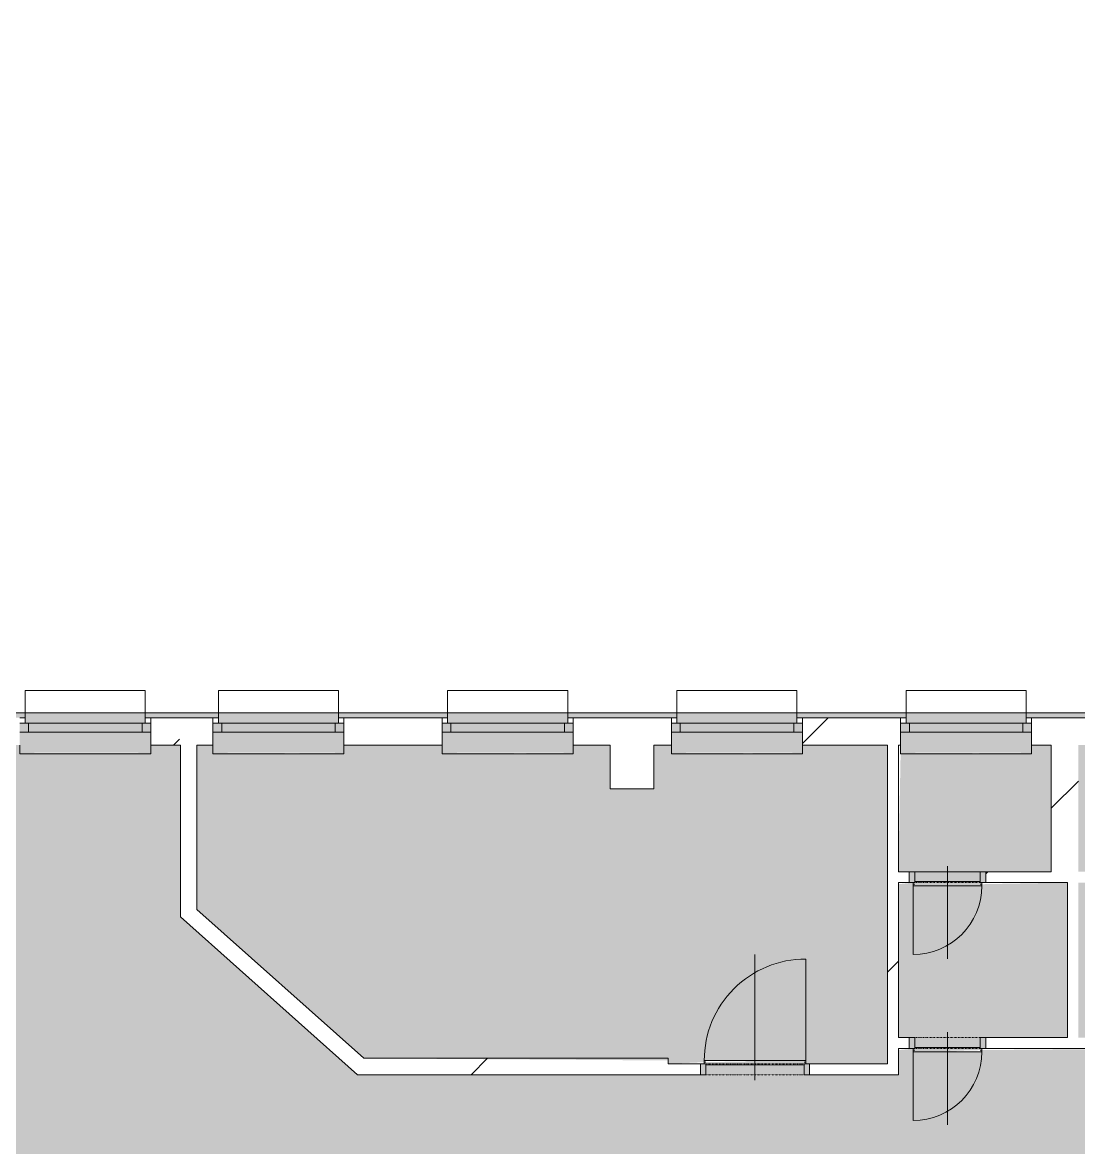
# Model space of a CAD drawing. Header units: millimetres. Extents: x -2665 to 226309, y -45352 to 20466.
# Drawn here: x 152712 to 162386, y -22415 to -12107 of the extents above; entities that cross this region are included whole.
import ezdxf

# ---------------------------------------------------------------- set-up
doc = ezdxf.new("R2010")
doc.units = ezdxf.units.MM
doc.linetypes.add('Čerchovaná se dvěma tečkami', pattern=[2.59, 1, -0.53, 0, -0.53, 0, -0.53])
for name, color, linetype, lineweight in [('A-DETL-GENF', 92, 'Continuous', 13), ('A-DETL-THIN', 151, 'Continuous', 13), ('A-DOOR', 31, 'Continuous', 13), ('A-DOOR-FRAM', 31, 'Continuous', 9), ('A-FLOR', 192, 'Continuous', 13), ('A-GENM', 13, 'Continuous', 13), ('A-GLAZ', 151, 'Continuous', 13), ('A-WALL', 113, 'Continuous', 13), ('A-WALL-PATT', 111, 'Continuous', 9), ('Q-SPCQ', 91, 'Continuous', 13), ('S-COLS', 52, 'Continuous', 13)]:
    doc.layers.add(name, color=color, linetype=linetype, lineweight=lineweight)
pattern_1 = [(45, (92359, 0), (-7184.2, 7184.2), []), (45, (95233, -3e-12), (-7184.2, 7184.2), []), (45, (100980, -7e-12), (-4310.5, 10057.9), [4064, -2032, 67.06, -1964.94])]

# ---------------------------------------------------------------- blocks, each defined once
blk = doc.blocks.new('DVERE_1k_oblozka - DD03_01_900x1970_koupelna-1549518-Mapka _ závislý 14')
at = {"layer": 'A-DOOR', "lineweight": 9}
h = blk.add_hatch(color=151, dxfattribs=at)
h.paths.add_polyline_path([(500, 53), (450, 53), (450, -47), (500, -47)])
h.paths.add_polyline_path([(-450, 53), (-500, 53), (-500, -47), (-450, -47)])
blk.add_hatch(color=151, dxfattribs=at).paths.add_polyline_path([(450, -37), (-450, -47), (-465, -77), (450, -62), (450, -47)])
for p, q in [((-500, 53), (-450, 53)), ((-500, -47), (-500, 53)), ((-450, 53), (-450, -47)), ((0, 103), (0, -1047)), ((450, 53), (500, 53)), ((450, -47), (450, 53)), ((500, 53), (500, -47)), ((-450, -47), (-500, -47)), ((-465, -47), (-465, -1007)), ((-465, -62), (-450, -62)), ((-465, -77), (-465, -62)), ((465, -77), (-465, -77)), ((-450, -37), (450, -37)), ((355, -77), (-355, -77)), ((500, -47), (450, -47)), ((450, -62), (465, -62)), ((465, -77), (465, -47)), ((465, -62), (465, -77))]:
    blk.add_line(p, q, dxfattribs=at)
at = {"layer": 'A-DOOR', "linetype": 'Čerchovaná se dvěma tečkami', "lineweight": 9}
for p, q in [((-450, 53), (450, 53)), ((-450, -47), (450, -47))]:
    blk.add_line(p, q, dxfattribs=at)
at = {"layer": 'A-DOOR', "lineweight": 9}
blk.add_arc((-465, -77), 930, 270, 0, dxfattribs=at)
at = {"layer": 'A-DOOR-FRAM'}
for p, q in [((-500, 53), (-450, 53)), ((-450, 53), (-450, -47)), ((450, -47), (450, 53)), ((500, 53), (450, 53)), ((-450, -47), (-500, -47)), ((450, -47), (500, -47))]:
    blk.add_line(p, q, dxfattribs=at)
blk = doc.blocks.new('DVERE_1k_oblozka - DD03_01_600x1970_koupelna-1549511-Mapka _ závislý 14')
at = {"layer": 'A-DOOR', "lineweight": 9}
h = blk.add_hatch(color=151, dxfattribs=at)
h.paths.add_polyline_path([(-300, -47), (-300, 53), (-350, 53), (-350, -47)])
h.paths.add_polyline_path([(300, -47), (350, -47), (350, 53), (300, 53)])
blk.add_hatch(color=151, dxfattribs=at).paths.add_polyline_path([(-315, -77), (300, -62), (300, -37), (-300, -47), (-300, -62)])
for p, q in [((-350, 53), (-300, 53)), ((-350, -47), (-350, 53)), ((-300, 53), (-300, -47)), ((0, 103), (0, -747)), ((300, 53), (350, 53)), ((300, -47), (300, 53)), ((350, 53), (350, -47)), ((-300, -47), (-350, -47)), ((-315, -47), (-315, -707)), ((-315, -62), (-300, -62)), ((-315, -77), (-315, -62)), ((315, -77), (-315, -77)), ((-300, -37), (300, -37)), ((-300, -62), (-300, -62)), ((205, -77), (-205, -77)), ((350, -47), (300, -47)), ((300, -62), (315, -62)), ((300, -62), (300, -62)), ((315, -77), (315, -47)), ((315, -62), (315, -77))]:
    blk.add_line(p, q, dxfattribs=at)
at = {"layer": 'A-DOOR', "linetype": 'Čerchovaná se dvěma tečkami', "lineweight": 9}
for p, q in [((-300, 53), (300, 53)), ((-300, -47), (300, -47))]:
    blk.add_line(p, q, dxfattribs=at)
at = {"layer": 'A-DOOR', "lineweight": 9}
blk.add_arc((-315, -77), 630, 270, 0, dxfattribs=at)
at = {"layer": 'A-DOOR-FRAM'}
for p, q in [((-350, 53), (-300, 53)), ((-300, 53), (-300, -47)), ((300, -47), (300, 53)), ((350, 53), (300, 53)), ((-300, -47), (-350, -47)), ((300, -47), (350, -47))]:
    blk.add_line(p, q, dxfattribs=at)
blk = doc.blocks.new('OKNO_1k_nadsvetlik - OKNO_1k_nadsvetlik_1200 x 1500-1969479-Mapka _ závislý 14')
at = {"layer": 'A-GLAZ', "lineweight": 9}
h = blk.add_hatch(color=256, dxfattribs=at)
h.paths.add_polyline_path([(-600, -5), (-520, -5), (-520, 75), (-600, 75)])
h.paths.add_polyline_path([(600, -5), (600, 75), (520, 75), (520, -5)])
blk.add_hatch(color=256, dxfattribs=at).paths.add_polyline_path([(-520, -5), (520, -5), (520, 75), (-520, 75)])
for p, q in [((-550, 126), (-600, 126)), ((-550, 75), (-550, 126)), ((550, 126), (550, 75)), ((600, 126), (550, 126)), ((-600, 75), (-550, 75)), ((-520, 75), (-600, 75)), ((520, 75), (-520, 75)), ((-520, 75), (-520, -5)), ((600, 75), (520, 75)), ((520, -5), (520, 75)), ((550, 75), (600, 75)), ((-600, -5), (-520, -5)), ((-520, -5), (520, -5)), ((520, -5), (600, -5))]:
    blk.add_line(p, q, dxfattribs=at)
blk = doc.blocks.new('parapet s nosem_vnitní - parapet s nosem_vnitní-1280356-Mapka _ závislý 14')
at = {"layer": 'A-GENM', "lineweight": 9}
for points in [[(-600, -190), (600, -190), (600, 0), (-600, 0), (-600, -120)], [(600, -197), (600, -190), (-230, -197)]]:
    blk.add_hatch(color=151, dxfattribs=at).paths.add_polyline_path(points)
for p, q in [((-600, -190), (-600, -120)), ((-600, -190), (-600, -200)), ((-600, -200), (600, -200)), ((-600, -200), (600, -200)), ((600, -120), (600, -190)), ((600, -200), (600, -190))]:
    blk.add_line(p, q, dxfattribs=at)
blk = doc.blocks.new('parapet_ext - parapet_ext-1802071-Mapka _ závislý 14')
at = {"layer": 'Q-SPCQ', "lineweight": 9}
blk.add_hatch(color=151, dxfattribs=at).paths.add_polyline_path([(-520, 0), (550, 0), (550, 96), (-550, 96), (-550, 0)])
for p, q in [((-550, 96), (-550, 300)), ((-550, 300), (550, 300)), ((550, 300), (550, 96)), ((-550, 51), (-550, 96)), ((550, 96), (550, 51))]:
    blk.add_line(p, q, dxfattribs=at)
blk = doc.blocks.new('OKNO_1k_nadsvetlik - OKNO_1k_nadsvetlik_1200 x 1500-V93-Mapka _ závislý 14')
at = {"layer": 'A-GLAZ', "lineweight": 9}
h = blk.add_hatch(color=256, dxfattribs=at)
h.paths.add_polyline_path([(-520, -5), (-520, 75), (-600, 75), (-600, -5)])
h.paths.add_polyline_path([(600, -5), (600, 75), (520, 75), (520, -5)])
blk.add_hatch(color=256, dxfattribs=at).paths.add_polyline_path([(-520, -5), (520, -5), (520, 75), (-520, 75)])
for p, q in [((-550, 126), (-600, 126)), ((-550, 75), (-550, 126)), ((550, 126), (550, 75)), ((600, 126), (550, 126)), ((-600, 75), (-550, 75)), ((-520, 75), (-600, 75)), ((520, 75), (-520, 75)), ((-520, 75), (-520, -5)), ((600, 75), (520, 75)), ((520, -5), (520, 75)), ((550, 75), (600, 75)), ((-600, -5), (-520, -5)), ((-520, -5), (520, -5)), ((520, -5), (600, -5))]:
    blk.add_line(p, q, dxfattribs=at)
blk = doc.blocks.new('parapet s nosem_vnitní - parapet s nosem_vnitní-V94-Mapka _ závislý 14')
at = {"layer": 'A-GENM', "lineweight": 9}
for points in [[(-600, -190), (600, -190), (600, 0), (-600, 0), (-600, -120)], [(600, -197), (600, -190), (-276, -197)]]:
    blk.add_hatch(color=151, dxfattribs=at).paths.add_polyline_path(points)
for p, q in [((-600, -190), (-600, -120)), ((-600, -190), (-600, -200)), ((-600, -200), (600, -200)), ((-600, -200), (600, -200)), ((600, -120), (600, -190)), ((600, -200), (600, -190))]:
    blk.add_line(p, q, dxfattribs=at)
blk = doc.blocks.new('OKNO_1k_nadsvetlik - OKNO_1k_nadsvetlik_1200 x 1500-V95-Mapka _ závislý 14')
at = {"layer": 'A-GLAZ', "lineweight": 9}
h = blk.add_hatch(color=256, dxfattribs=at)
h.paths.add_polyline_path([(600, -5), (600, 75), (520, 75), (520, -5)])
h.paths.add_polyline_path([(-520, -5), (-520, 75), (-600, 75), (-600, -5)])
blk.add_hatch(color=256, dxfattribs=at).paths.add_polyline_path([(-520, -5), (520, -5), (520, 75), (-520, 75)])
for p, q in [((-550, 126), (-600, 126)), ((-550, 75), (-550, 126)), ((550, 126), (550, 75)), ((600, 126), (550, 126)), ((-600, 75), (-550, 75)), ((-520, 75), (-600, 75)), ((520, 75), (-520, 75)), ((-520, 75), (-520, -5)), ((600, 75), (520, 75)), ((520, -5), (520, 75)), ((550, 75), (600, 75)), ((-600, -5), (-520, -5)), ((-520, -5), (520, -5)), ((520, -5), (600, -5))]:
    blk.add_line(p, q, dxfattribs=at)
blk = doc.blocks.new('parapet s nosem_vnitní - parapet s nosem_vnitní-V96-Mapka _ závislý 14')
at = {"layer": 'A-GENM', "lineweight": 9}
for points in [[(-600, -190), (600, -190), (600, 0), (-600, 0), (-600, -120)], [(600, -197), (600, -190), (-184, -197)]]:
    blk.add_hatch(color=151, dxfattribs=at).paths.add_polyline_path(points)
for p, q in [((-600, -190), (-600, -120)), ((-600, -190), (-600, -200)), ((-600, -200), (600, -200)), ((-600, -200), (600, -200)), ((600, -120), (600, -190)), ((600, -200), (600, -190))]:
    blk.add_line(p, q, dxfattribs=at)
blk = doc.blocks.new('OKNO_1k_nadsvetlik - OKNO_1k_nadsvetlik_1200 x 1500-V97-Mapka _ závislý 14')
at = {"layer": 'A-GLAZ', "lineweight": 9}
h = blk.add_hatch(color=256, dxfattribs=at)
h.paths.add_polyline_path([(600, -5), (600, 75), (520, 75), (520, -5)])
h.paths.add_polyline_path([(-600, -5), (-520, -5), (-520, 75), (-600, 75)])
blk.add_hatch(color=256, dxfattribs=at).paths.add_polyline_path([(-520, -5), (520, -5), (520, 75), (-520, 75)])
for p, q in [((-550, 126), (-600, 126)), ((-550, 75), (-550, 126)), ((550, 126), (550, 75)), ((600, 126), (550, 126)), ((-600, 75), (-550, 75)), ((-520, 75), (-600, 75)), ((520, 75), (-520, 75)), ((-520, 75), (-520, -5)), ((600, 75), (520, 75)), ((520, -5), (520, 75)), ((550, 75), (600, 75)), ((-600, -5), (-520, -5)), ((-520, -5), (520, -5)), ((520, -5), (600, -5))]:
    blk.add_line(p, q, dxfattribs=at)
blk = doc.blocks.new('parapet s nosem_vnitní - parapet s nosem_vnitní-V98-Mapka _ závislý 14')
at = {"layer": 'A-GENM', "lineweight": 9}
for points in [[(-600, -190), (600, -190), (600, 0), (-600, 0), (-600, -120)], [(600, -197), (600, -190), (-138, -197)]]:
    blk.add_hatch(color=151, dxfattribs=at).paths.add_polyline_path(points)
for p, q in [((-600, -190), (-600, -120)), ((-600, -190), (-600, -200)), ((-600, -200), (600, -200)), ((-600, -200), (600, -200)), ((600, -120), (600, -190)), ((600, -200), (600, -190))]:
    blk.add_line(p, q, dxfattribs=at)
blk = doc.blocks.new('OKNO_1k_nadsvetlik - OKNO_1k_nadsvetlik_1200 x 1500-V99-Mapka _ závislý 14')
at = {"layer": 'A-GLAZ', "lineweight": 9}
h = blk.add_hatch(color=256, dxfattribs=at)
h.paths.add_polyline_path([(-600, -5), (-520, -5), (-520, 75), (-600, 75)])
h.paths.add_polyline_path([(600, -5), (600, 75), (520, 75), (520, -5)])
blk.add_hatch(color=256, dxfattribs=at).paths.add_polyline_path([(-520, -5), (520, -5), (520, 75), (-520, 75)])
for p, q in [((-550, 126), (-600, 126)), ((-550, 75), (-550, 126)), ((550, 126), (550, 75)), ((600, 126), (550, 126)), ((-600, 75), (-550, 75)), ((-520, 75), (-600, 75)), ((520, 75), (-520, 75)), ((-520, 75), (-520, -5)), ((600, 75), (520, 75)), ((520, -5), (520, 75)), ((550, 75), (600, 75)), ((-600, -5), (-520, -5)), ((-520, -5), (520, -5)), ((520, -5), (600, -5))]:
    blk.add_line(p, q, dxfattribs=at)
blk = doc.blocks.new('parapet s nosem_vnitní - parapet s nosem_vnitní-V100-Mapka _ závislý 14')
at = {"layer": 'A-GENM', "lineweight": 9}
for points in [[(-421, -190), (600, -190), (600, 0), (-600, 0), (-600, -190), (-520, -190)], [(600, -197), (600, -190), (-421, -197)]]:
    blk.add_hatch(color=151, dxfattribs=at).paths.add_polyline_path(points)
for p, q in [((-600, -190), (-600, -120)), ((-600, -190), (-600, -200)), ((-600, -200), (600, -200)), ((-600, -200), (600, -200)), ((600, -120), (600, -190)), ((600, -200), (600, -190))]:
    blk.add_line(p, q, dxfattribs=at)
blk = doc.blocks.new('DVERE_1k_oblozka - DD03_01_600x1970_koupelna-V101-Mapka _ závislý 14')
at = {"layer": 'A-DOOR', "lineweight": 9}
h = blk.add_hatch(color=151, dxfattribs=at)
h.paths.add_polyline_path([(-300, -47), (-300, 53), (-350, 53), (-350, -47)])
h.paths.add_polyline_path([(300, -47), (350, -47), (350, 53), (300, 53)])
blk.add_hatch(color=151, dxfattribs=at).paths.add_polyline_path([(315, -77), (300, -37), (-300, -47), (-315, -77), (-106, -77)])
for p, q in [((-350, 53), (-300, 53)), ((-350, -47), (-350, 53)), ((-300, 53), (-300, -47)), ((0, 103), (0, -747)), ((300, 53), (350, 53)), ((300, -47), (300, 53)), ((350, 53), (350, -47)), ((-300, -47), (-350, -47)), ((-315, -47), (-315, -707)), ((-315, -62), (-300, -62)), ((-315, -77), (-315, -62)), ((315, -77), (-315, -77)), ((-300, -37), (300, -37)), ((205, -77), (-205, -77)), ((350, -47), (300, -47)), ((300, -62), (315, -62)), ((315, -77), (315, -47)), ((315, -62), (315, -77))]:
    blk.add_line(p, q, dxfattribs=at)
at = {"layer": 'A-DOOR', "linetype": 'Čerchovaná se dvěma tečkami', "lineweight": 9}
for p, q in [((-300, 53), (300, 53)), ((-300, -47), (300, -47))]:
    blk.add_line(p, q, dxfattribs=at)
at = {"layer": 'A-DOOR', "lineweight": 9}
blk.add_arc((-315, -77), 630, 270, 0, dxfattribs=at)
at = {"layer": 'A-DOOR-FRAM'}
for p, q in [((-350, 53), (-300, 53)), ((-300, 53), (-300, -47)), ((300, -47), (300, 53)), ((350, 53), (300, 53)), ((-300, -47), (-350, -47)), ((300, -47), (350, -47))]:
    blk.add_line(p, q, dxfattribs=at)

msp = doc.modelspace()

# ---------------------------------------------------------------- hatches: boundary and pattern name
at = {"layer": 'A-DETL-GENF', "lineweight": 9}
h = msp.add_hatch(color=151, dxfattribs=at)
h.paths.add_polyline_path([(169957.5, -23536.6), (169957.5, -23436.6), (167903.3, -23436.2), (167854, -23330.6), (167126.3, -23153.7), (168186.3, -22659.4), (167458.6, -22482.5), (167409.2, -22376.5), (165696.3, -22376.5), (165696.3, -23531.5), (169798.8, -23536.6)])
h.paths.add_polyline_path([(145145.9, -23449.3), (145850.6, -23449.3), (145835.6, -23165.8), (145820.6, -23165.8), (145835.6, -22265.8), (145850.6, -22250.8), (145850.6, -21375.2), (145630.6, -21375.2), (145630.6, -21125.2), (145850.6, -21125.2), (145850.6, -19774.5), (145600.6, -19774.5), (145600.6, -19524.5), (145848.9, -19524.5), (145814.8, -18117.7), (145773.1, -17411.6), (144984.2, -17441.1), (144981.4, -17443.5), (144084.1, -17434), (144081.4, -17426.4), (143204.3, -17456.6), (143201.4, -17459), (142304.2, -17454), (142301.5, -17441.9), (141106.6, -17455.7), (141106.6, -19579.6), (142139.6, -19579.6), (143615.9, -21056), (143615.9, -23449.3), (144245.9, -23449.3), (144245.9, -23374.3), (145145.9, -23379.3)])
h.paths.add_polyline_path([(146106.6, -21565.8), (146476, -21565.8), (146476, -19113.6), (146100.6, -19113.6), (146100.6, -21565.8)])
h.paths.add_polyline_path([(146676, -21565.8), (146692.6, -21565.8), (146676, -21523.1)])
h.paths.add_polyline_path([(187565.8, -20315.3), (188498.8, -20315.3), (188498.8, -17927.7), (183873.6, -17927.7), (183873.6, -19075.3), (186843.6, -19075.3), (186843.6, -19175.3), (186247.8, -19175.7), (186303.8, -19295.7), (186823.4, -19422), (186823.4, -19639.8), (185938.4, -20061.1), (186753, -20259.1), (186779.2, -20315.3), (186809.2, -20315.3)])
h.paths.add_polyline_path([(148757.6, -20290.8), (150709.7, -20290.8), (150694.7, -20150.8), (150679.7, -20150.8), (150694.7, -19550.8), (150709.7, -19535.8), (150709.7, -19113.6), (147859.9, -19114), (147917.9, -19238.3), (148744.7, -19460.5), (147859.7, -19873.2), (147859.7, -20109.4), (148383.5, -20236.7), (148408.7, -20290.8), (148449.7, -20290.8)])
h.paths.add_polyline_path([(150784.7, -20150.8), (150809.7, -20150.8), (150809.7, -19550.8), (150719.7, -19550.8), (150719.7, -20150.8)])
h.paths.add_polyline_path([(152071.6, -18728.2), (152071.6, -18608.2), (150971.6, -18608.2), (150971.6, -18728.2)])
h.paths.add_polyline_path([(151001.6, -18528.2), (151061.6, -18508.2), (152121.6, -18528.2), (152121.6, -18431.9), (149629.6, -18442.1), (149629.6, -18478.2), (150921.6, -18478.2), (150921.6, -18528.2), (150971.6, -18528.2)])
h.paths.add_polyline_path([(146083.1, -18478.2), (146125.9, -18478.2), (146125.9, -16845.8), (146106.6, -16845.8), (146106.6, -17195.8), (146018.3, -17195.8), (146083.1, -18471.8), (146056.2, -18478.2)])
h.paths.add_polyline_path([(146375.9, -18478.2), (149379.6, -18478.2), (149379.6, -18167), (149499.6, -18167), (149499.6, -17367), (149379.6, -17367), (149371.6, -17225.4), (146375.9, -17225.4), (146375.9, -18117.7)])
h.paths.add_polyline_path([(155656.6, -18478.2), (156606.6, -18477.2), (156606.6, -18431.9), (155606.6, -18431.9), (155606.6, -18477.2), (155656.6, -18477.2)])
h.paths.add_polyline_path([(153886.6, -18478.2), (154506.6, -18477.2), (154506.6, -18431.9), (153836.6, -18431.9), (153836.6, -18477.2), (153886.6, -18477.2)])
h.paths.add_polyline_path([(152686.6, -18478.2), (152686.6, -18477.2), (152736.6, -18477.2), (152736.6, -18431.9), (152371.6, -18431.9), (152371.6, -18478.2), (152609.7, -18478.2)])
h.paths.add_polyline_path([(158656.6, -18478.2), (158656.6, -18477.2), (158706.6, -18477.2), (158706.6, -18431.9), (157706.6, -18431.9), (157706.6, -18477.2), (157756.6, -18478.2)])
h.paths.add_polyline_path([(160736, -18478.2), (160806.6, -18477.2), (160806.6, -18431.9), (159806.6, -18431.9), (159806.6, -18477.2), (160636, -18478.2)])
h.paths.add_polyline_path([(162386, -18478.2), (162548.6, -18477.2), (162548.6, -18431.9), (161906.6, -18431.9), (161906.6, -18477.2), (162136, -18478.2)])
h.paths.add_polyline_path([(163727.7, -18478.2), (163706.6, -18431.9), (163598.6, -18431.9), (163598.6, -18477.2), (163721.8, -18478.2)])
h.paths.add_polyline_path([(149606.6, -18217), (149599.6, -17317), (149579.6, -17317), (149579.6, -18217)])
h.paths.add_polyline_path([(180825.1, -17238.3), (183789.2, -17238.3), (183822.7, -16315.1), (183895.3, -16314.8), (183895.3, -15516.2), (183819.3, -15514.9), (183820.1, -15317.2), (182490.8, -15321.8), (182488.1, -13416.8), (182578, -13416.7), (182576.9, -12616.7), (182486.9, -12616.7), (182483, -9896.8), (182572.9, -9896.7), (182571.8, -9096.7), (182481.8, -9096.7), (182478.1, -6517.4), (182568, -6517.2), (182566.9, -5717.2), (182476.9, -5717.2), (182475.5, -4804.7), (182200.8, -4819.7), (182200.8, -4834.7), (181400.8, -4819.7), (181385.8, -4804.7), (180898.1, -4804.7), (180897, -7500.5), (181282.8, -7493.8), (181289.8, -7893.7), (180869.8, -7901.4), (180869, -10505.4), (181277.6, -10491.1), (181291.6, -10890.9), (180841.9, -10906.6), (180863.6, -11224.8), (180869.7, -11224.8), (180855.7, -13224.8), (180835.7, -13224.8), (180855.7, -14214.8), (180861.7, -14214.8), (180847.8, -16214.8), (180827.8, -16214.8), (180847.8, -16493.3), (181290.8, -16493.3), (181290.8, -16893.3), (180826, -16893.3), (180825.1, -17233.5)])
h.paths.add_polyline_path([(169798.8, -17238.3), (169986, -17238.3), (169986, -17169.9), (170505.6, -17169.9), (170500.8, -15721.9), (167734.4, -15721.9), (167734.4, -15861.9), (167644.4, -15861.9), (167644.4, -16661.9), (167734.4, -16661.9), (167734.4, -17238.3), (169295.7, -17238.3)])
h.paths.add_polyline_path([(188748.8, -17238.3), (188748.8, -17142.7), (187633.6, -17142.7), (187634, -17237.9), (188498.8, -17238.3)])
h.paths.add_polyline_path([(164147, -17238.3), (167634.4, -17238.3), (167619.4, -16661.9), (167604.4, -16661.9), (167619.4, -15861.9), (167634.4, -15846.9), (167619.4, -15721.9), (164065, -15721.9), (164072.1, -16250.2), (164142.4, -16251.3), (164147, -17238.3)])
h.paths.add_polyline_path([(187332.7, -16893.3), (186882.7, -16893.3), (186882.7, -16493.3), (187331.1, -16493.3), (187331.6, -16613.4)])
h.paths.add_polyline_path([(187334, -17238.3), (187325.9, -15305.1), (183922.7, -15317.2), (183934.7, -15516.5), (183949.3, -15516.5), (183920.3, -16316.8), (183905.3, -16316.8), (183904.4, -17238.3), (187332.7, -17238.3)])
h.paths.add_polyline_path([(180525.1, -17208.3), (180525.1, -17208.3), (180525.1, -17178.3)])
h.paths.add_polyline_path([(163706.6, -16301.9), (163717.7, -16301.1), (163706.6, -16301.1)])
h.paths.add_polyline_path([(170376.2, -15621.9), (170500.6, -15621.9), (170496.2, -15215.3), (170374.3, -15215.7), (170379.3, -14215.6), (170496.2, -14214.6), (170489.8, -13220.3), (170368, -13219.6), (170373, -12220.7), (170489.8, -12219.6), (170486.6, -11931.2), (170068.9, -11932.5), (170067.6, -11532.5), (170487.6, -11531.2), (170480.3, -11220.3), (170361.6, -11220.7), (170366.6, -10220.7), (170483.5, -10219.7), (170477.1, -9215.3), (170355.3, -9214.7), (170360.3, -8215.7), (170477.1, -8214.7), (170466.5, -7215.3), (170348.9, -7215.7), (170353.9, -6215.7), (170470.7, -6214.7), (170466.5, -5950), (170069.9, -5950), (170069.9, -5391.9), (168593.8, -5391.9), (168593.8, -15621.9), (169053.8, -15606.9), (169053.8, -15591.9), (169953.8, -15606.9), (169968.8, -15621.9), (170003.8, -15621.9)])
h.paths.add_polyline_path([(164064.7, -15621.9), (168493.8, -15621.9), (168478.8, -14601.9), (168463.8, -14601.9), (168478.8, -13801.9), (168493.8, -13786.9), (168493.8, -12892.6), (164052.2, -12952.4), (164060.5, -13745.2), (164130.8, -13744.9), (164125.8, -14744.9), (164060.5, -14746.4), (164064.5, -15621.9)])
h.paths.add_polyline_path([(182590.6, -15201.4), (187325.9, -15185.1), (187311.9, -14407.4), (187194.2, -14407.9), (187202.9, -12407.8), (187315, -12407.1), (187311.9, -11716.7), (182585.6, -11716.7), (182603, -12615.5), (182616.9, -12616.7), (182601.9, -13416.7), (182588, -13416.8), (182588.1, -13466.8)])
h.paths.add_polyline_path([(180533, -14213.9), (180533.1, -14213.9), (180534.7, -13577.1)])
h.paths.add_polyline_path([(164101.7, -12851.7), (168493.8, -12792.6), (168478.8, -12661.9), (168463.8, -12661.9), (168478.8, -11861.9), (168493.8, -11846.9), (168493.8, -5528.2), (164451.6, -5528.2), (164451.6, -5928.2), (164069.7, -5928.2), (164093.5, -6199.9), (164095.9, -6199.9), (164080.2, -7200), (164075.6, -7201.4), (164102.8, -8199.9), (164105.2, -8199.9), (164089.5, -9200), (164084.8, -9201.4), (164112.1, -10209.9), (164114.5, -10211.4), (164109.5, -11209.9), (164094.1, -11210.8), (164097.5, -11534.3), (164469.7, -11534.4), (164482.7, -11921.7), (164097.5, -11935), (164099.8, -12442)])
h.paths.add_polyline_path([(186901.9, -11616.7), (186901.9, -10496.7), (187311.9, -10496.7), (187299.2, -10407.4), (187178.4, -10407.9), (187187.1, -8407.9), (187299.2, -8406.8), (187298.1, -8216.7), (182580.5, -8216.7), (182597.9, -9095.5), (182611.8, -9096.7), (182596.8, -9896.7), (182582.9, -9896.8), (182585.6, -11616.7), (183597, -11616.7), (183597, -11016.7), (183917, -11016.7), (183917, -11616.7), (185726.2, -11616.7)])
h.paths.add_polyline_path([(180540.9, -11224), (180541, -11224), (180541.8, -10906.6)])
h.paths.add_polyline_path([(170683.5, -10219.7), (170683.6, -10219.7), (170683.3, -10171.7)])
h.paths.add_polyline_path([(170677.1, -8214.7), (170677.2, -8214.7), (170676.1, -7901.4)])
h.paths.add_polyline_path([(182580.3, -8116.7), (186888.1, -8116.7), (186888.1, -7516.7), (187295.7, -7516.7), (187287.4, -7407.5), (187166.6, -7407.9), (187175.3, -5407.9), (187287.4, -5407.2), (187284.6, -4804.7), (182575.5, -4804.7), (182593, -5716), (182606.9, -5717.2), (182591.9, -6517.2), (182578, -6517.4), (182580, -7901.4)])
h.paths.add_polyline_path([(170670.7, -6214.7), (170670.8, -6214.7), (170669.9, -5950)])
h.paths.add_polyline_path([(180556.9, -5224), (180557, -5224), (180558.3, -4704.7)])
h.paths.add_polyline_path([(187284.6, -4704.7), (187283.4, -4397.9), (187154.7, -4398), (187163.4, -2397.9), (187275.5, -2397.2), (187271.8, -1904.5), (186883.5, -1906), (186881.8, -1466), (184462.1, -1497.9), (184461.1, -1503.9), (182462.1, -1495.3), (182461.1, -1483), (181314.2, -1488.9), (181315.8, -1897.4), (180905.8, -1899), (180905.8, -4704.7), (187283.4, -4704.7)])
h.paths.add_polyline_path([(187283.4, -4397.9), (187275.5, -4397.5), (187275.5, -4397.9)])
at = {"layer": 'A-FLOR'}
h = msp.add_hatch(color=151, dxfattribs=at)
h.paths.add_polyline_path([(162298.8, -30076.6), (162789, -30076.6), (162789, -29899.5), (163989, -29906.6), (163989, -30076.6), (164098.8, -30076.6), (164098.8, -29535.6), (164498.8, -29535.6), (164498.8, -24894.3), (163708.8, -24909.3), (163706.6, -24924.3), (162908.8, -24909.3), (162893.8, -24894.3), (162298.8, -24894.3), (162298.8, -29906.6)])
h.paths.add_polyline_path([(155223.9, -30046.6), (155223.8, -25176.6), (154988.8, -25191.6), (154988.8, -25206.6), (154088.8, -25191.6), (154073.8, -25176.6), (154038.8, -25176.6), (154026.2, -25176.6), (152210.2, -26629.6), (152249.7, -30046.6), (152608.8, -30046.6), (152608.8, -29896.9), (155008.8, -29906.6), (155008.8, -30046.6), (155223.8, -30046.6)])
h.paths.add_polyline_path([(146608.8, -30046.6), (146608.8, -29901.6), (147508.8, -29906.6), (147508.8, -30046.6), (147808.8, -30046.6), (147808.8, -29899.5), (149008.8, -29906.6), (149008.8, -30046.6), (149309.7, -30046.6), (149309.7, -23684), (148592.2, -23708.3), (148587, -23718.2), (147687, -23703.2), (147686.9, -23693.3), (146520.6, -23700), (146520.6, -23970), (146100.6, -23970), (146100.6, -24139.3), (146179.2, -24139.3), (146170.6, -25639.3), (146100.6, -25639.3), (146100.6, -29535.6), (146500.6, -29535.6), (146519.2, -30046.6)])
h.paths.add_polyline_path([(155373.9, -30046.6), (155608.8, -30046.6), (155608.8, -29896.9), (158008.8, -29906.6), (158008.8, -30046.6), (158353.5, -30036.7), (158353.5, -26754.6), (156616.4, -25176.6), (156518.8, -25191.6), (156518.8, -25206.6), (155618.8, -25191.6), (155603.8, -25176.6), (155387.4, -25176.6), (155375.5, -29469.1)])
h.paths.add_polyline_path([(152059.3, -30046.6), (152099.4, -30046.6), (152059.3, -26558.1), (153848.3, -25126.8), (153650.2, -24954.6), (153629.5, -24943.5), (153025.5, -24295.7), (153025.2, -24274.5), (152437.6, -23666.1), (149459.7, -23699.3), (149459.7, -30046.6), (149608.8, -30046.6), (149608.8, -29896.9), (152008.8, -29906.6), (152008.8, -30046.6)])
h.paths.add_polyline_path([(158503.5, -30046.6), (158598.8, -30036.7), (158598.8, -29846.9), (162198.8, -29846.9), (162198.8, -23686.6), (158119, -23686.6), (157567.1, -24289.8), (157557.1, -24311.6), (156931.9, -24937.4), (156911, -24937.4), (156767.3, -25101.6), (158503.5, -26688.5), (158503.5, -30036.7)])
h.paths.add_polyline_path([(172283.8, -22429.3), (172258.8, -22429.3), (172258.8, -21979.3), (172678.8, -21979.3), (172678.8, -22284.3), (173063.8, -22269.3), (173063.8, -22254.3), (173863.8, -22269.3), (173878.8, -22284.3), (174909.1, -22269.3), (174909.1, -22254.3), (175709.1, -22269.3), (175724.1, -22284.3), (176489.1, -22284.3), (176489.1, -22534.3), (177480.4, -22534.3), (177711.4, -22735.1), (177733.1, -22735.1), (178361, -23358), (178361, -23378.8), (179302.6, -24281.8), (182416.5, -24281.8), (183200.9, -23303), (183311.5, -23360.3), (183828.4, -22668.2), (183740.1, -22582.1), (183891, -22354.9), (183897.7, -21754.2), (183987.7, -21754.2), (183987.7, -20955.1), (183906.6, -20954.2), (183907.1, -20379.5), (183873.4, -20379.1), (183873.4, -19225.7), (183848.4, -19225.7), (183848.4, -19175.3), (183773.6, -19175.3), (183758.6, -18955.3), (183743.6, -18955.3), (183758.6, -18355.3), (183773.6, -18340.3), (183773.6, -17238.3), (180825.1, -17238.3), (180824.6, -17408.3), (179799, -17408.3), (179799, -17535.4), (178599, -17528.3), (178599, -17408.3), (178360.7, -17408.3), (178385.5, -20310.9), (177598.9, -20303.3), (177598.9, -20200.9), (176798.9, -20200.9), (176798.9, -20310.9), (173403.3, -20331.8), (172149, -20358), (172149, -20188), (171959, -20188), (171959, -20098), (171159, -20098), (171159, -20188), (170119, -20188), (170119, -18222.8), (169986, -18222.8), (169986, -17238.3), (167734.4, -17238.3), (167749.4, -17851.9), (167764.4, -17851.9), (167749.4, -18651.9), (167734.4, -18666.9), (167749.4, -19775.4), (167764.4, -19775.4), (167749.4, -20375.4), (167734.4, -20390.4), (167734.4, -20656.9), (165631.6, -20656.9), (165631.6, -20280.9), (165482.7, -20295.9), (165482.7, -20310.9), (164882.7, -20295.9), (164867.7, -20280.9), (164468.6, -20280.9), (164468.6, -21508.2), (163816, -21523.2), (163816, -21538.2), (163216, -21523.1), (163216, -21508.2), (161486, -21523.2), (161486, -21538.2), (160886, -21523.1), (160886, -21508.2), (160736, -21523.2), (160736, -21748.2), (159872.1, -21748.2), (159872.1, -21658.2), (158972.1, -21658.2), (158972.1, -21748.2), (155782, -21748.2), (154159.7, -20300.6), (154159.7, -18728.2), (153886.6, -18728.2), (153886.6, -18805.2), (152686.6, -18798.2), (152686.6, -18728.2), (152609.7, -18728.2), (152609.7, -20625.8), (152519.7, -20625.8), (152519.7, -21425.8), (152609.7, -21425.8), (152609.7, -21715.8), (147689.7, -21715.8), (147686.9, -22135.8), (146100.6, -22135.8), (146100.6, -22265.8), (145860.6, -22265.8), (145871.6, -23165.8), (146100.6, -23165.8), (146106.6, -23552.4), (147686.1, -23543.6), (147689.7, -23683.3), (148586.8, -23678.2), (148587, -23538.2), (150481.3, -23527.3), (150481.3, -23362.9), (150705.4, -23361.6), (150706.4, -23526), (152500.9, -23515.7), (153960, -25026.6), (156627, -25015.6), (158055.3, -23536.6), (161998.8, -23536.6), (161998.8, -23166.6), (162298.8, -23166.6), (162298.8, -24794.3), (164498.8, -24794.3), (164498.8, -23937.5), (164099.2, -23937.5), (164099.2, -23527.5), (165696.3, -23527.4), (165696.3, -22376.5), (169336.3, -22376.5), (169336.7, -21816.5), (170396.3, -21816.5), (170389.5, -23436.6), (169957.5, -23436.6), (169957.5, -23536.6), (170869.6, -23553.1), (170869.6, -23643), (171668.2, -23643), (171669.5, -23566.6), (172283.8, -23566.6), (172283.8, -22434.3)])
h.paths.add_polyline_path([(178998.8, -28719.3), (179058.8, -28719.3), (179058.8, -25759.3), (179198.8, -25759.3), (179194.2, -24859.3), (179058.8, -24859.3), (179058.8, -24281.8), (179085.9, -24281.8), (178246.8, -23477.1), (178334.8, -23367.5), (177694.1, -22753.1), (177597.2, -22854.1), (177420.1, -22684.3), (176089.1, -22684.3), (176089.1, -22434.3), (175709.1, -22434.3), (175709.1, -22294.3), (174909.1, -22294.3), (174909.1, -22434.3), (173863.8, -22434.3), (173863.8, -22294.3), (173063.8, -22294.3), (173063.8, -22434.3), (172383.8, -22434.3), (172383.8, -28589.6), (175958.8, -28599.3), (175958.8, -28719.3), (176083.8, -28719.3), (176083.8, -28319.3), (176483.8, -28334), (176484, -28719.3), (176598.8, -28719.3), (176598.8, -28639.6), (178998.8, -28649.3)])
h.paths.add_polyline_path([(187968.8, -28719.3), (188098.8, -28719.3), (188098.8, -28319.3), (188498.8, -28319.3), (188498.8, -25308.2), (184068.3, -25276.5), (184082.8, -25291.4), (183168, -25266.7), (183152.9, -25251.5), (182483.8, -25251.7), (182483.8, -28719.3), (182548.8, -28719.3), (182548.8, -28639.6), (184948.8, -28649.3), (184948.8, -28719.3), (185548.8, -28719.3), (185548.8, -28642.2), (186748.8, -28649.3), (186748.8, -28719.3), (187068.8, -28719.3), (187068.8, -28644.3), (187968.8, -28649.3)])
h.paths.add_polyline_path([(170558.8, -28719.3), (170558.8, -28642.2), (171758.8, -28649.3), (171758.8, -28719.3), (172283.8, -28719.3), (172283.8, -23677.1), (171667.9, -23682.1), (171682.3, -23696.9), (170867.6, -23668), (170852.4, -23652.8), (170487.5, -23652.2), (170487.5, -23956.6), (170059.3, -23956.6), (170048.8, -26063.7), (170048.8, -28319.3), (170448.8, -28334), (170448.8, -28719.3)])
h.paths.add_polyline_path([(182083.8, -28719.3), (182083.8, -28319.3), (182333.8, -28319.3), (182333.8, -24431.8), (179208.8, -24431.8), (179223.8, -24859.3), (179238.8, -24859.3), (179223.8, -25759.3), (179208.8, -25774.3), (179208.8, -28719.3), (179498.8, -28719.3), (179498.8, -28639.6), (181898.8, -28649.3), (181898.8, -28719.3)])
h.paths.add_polyline_path([(184068.3, -25251.2), (184069.7, -25111.2), (188498.8, -25158.2), (188498.8, -24364.3), (188420.2, -24364.3), (188428.8, -22864.3), (188498.8, -22864.3), (188498.8, -22472.9), (184056, -22420.6), (183880.8, -22682.2), (183882.9, -22691.6), (183305.5, -23401.6), (183289.2, -23405.3), (182483.8, -24439.5), (182483.8, -25094.4), (183169.8, -25101.7), (183169.8, -25241.7), (184068.2, -25251.2)])
h.paths.add_polyline_path([(164758.8, -25069.3), (164758.8, -24889.3), (169948.8, -24889.3), (169946.7, -23646.6), (164599.1, -23646.6), (164599.2, -24889.3), (164749.1, -24894.3), (164756.1, -25019.3)])
h.paths.add_polyline_path([(182098.8, -22689.3), (182098.8, -22289.3), (182498.8, -22289.3), (182483.8, -22689.3), (182416.5, -22689.3)])
h.paths.add_polyline_path([(184056, -22420.6), (184055.6, -22388.8), (184042.8, -22401)])
h.paths.add_polyline_path([(188498.8, -22322.9), (188498.8, -20426.5), (186981.7, -20479.4), (184012.3, -20443), (184027.5, -20949.7), (184036.6, -20955.5), (184012.7, -21755.5), (183997.5, -21770.6), (183997.1, -22269.9), (188083.5, -22318)])
h.paths.add_polyline_path([(160636, -21648.2), (160636, -18728.2), (159856.6, -18728.2), (159856.6, -18805.2), (158656.6, -18798.2), (158656.6, -18728.2), (158496, -18728.2), (158496, -19128.2), (158096, -19128.2), (158096, -18728.2), (157756.6, -18728.2), (157756.6, -18805.2), (156556.6, -18798.2), (156556.6, -18728.2), (155656.6, -18728.2), (155656.6, -18805.2), (154456.6, -18798.2), (154456.6, -18728.2), (154309.7, -18728.2), (154309.7, -20233.4), (155839.2, -21598.2), (158627.1, -21618.2), (158627.1, -21648.2), (158972.1, -21633.2), (158972.1, -21618.2), (159872.1, -21633.2), (159887.1, -21648.2), (159922.1, -21648.2)])
h.paths.add_polyline_path([(152509.7, -21565.8), (152494.7, -21425.8), (152479.7, -21425.8), (152494.7, -20625.8), (152509.7, -20610.8), (152509.7, -18728.2), (150809.7, -18728.2), (150811.4, -20311.1), (150834.7, -20311.1), (150834.7, -20411.9), (150809.7, -20411.9), (150809.7, -21565.8)])
h.paths.add_polyline_path([(163216, -21498.2), (163816, -21498.2), (163816, -21408.2), (163961, -21408.2), (163948.5, -19988.2), (163816, -20003.2), (163816, -20018.2), (163216, -20003.2), (163201, -19988.2), (162386, -19988.2), (162386, -21408.2), (163216, -21408.2)])
h.paths.add_polyline_path([(161486, -21498.2), (161501, -21408.2), (162286, -21408.2), (162286, -19988.2), (161486, -20003.2), (161486, -20018.2), (160886, -20003.2), (160871, -19988.2), (160736, -20003.2), (160736, -21408.2), (160886, -21408.2), (160886, -21498.2), (161080.4, -21498.2)])
h.paths.add_polyline_path([(164169.1, -21408.2), (164388.3, -21408.2), (164368.6, -20280.9), (164061, -20280.9), (164061, -21408.2)])
h.paths.add_polyline_path([(167634.4, -20556.9), (167634.4, -20375.4), (167724.4, -20375.4), (167724.4, -19775.4), (167634.4, -19775.4), (167634.4, -19336.9), (166636.6, -19336.9), (166651.6, -19791.9), (166666.6, -19791.9), (166651.6, -20391.9), (166636.6, -20402), (166636.6, -20556.9), (167241.9, -20556.9)])
h.paths.add_polyline_path([(165731.6, -20556.9), (166536.6, -20556.9), (166536.6, -20391.9), (166626.6, -20391.9), (166626.6, -19791.9), (166536.6, -19791.9), (166536.6, -19336.9), (165731.6, -19336.9), (165731.6, -20441.9)])
h.paths.add_polyline_path([(186981.7, -20379.4), (188498.8, -20315.3), (186785.6, -20329.1), (186809.2, -20377.3)])
h.paths.add_polyline_path([(165188.1, -20270.9), (165482.7, -20270.9), (165482.7, -20180.9), (165631.6, -20180.9), (165631.6, -19236.9), (166041.6, -19236.9), (166041.6, -17626.9), (164073.8, -17626.9), (164102.3, -18867.5), (164733.8, -18867.5), (164748.8, -20180.9), (164882.7, -20180.9), (164882.7, -20270.9)])
h.paths.add_polyline_path([(172469, -20231.3), (174395.2, -20190.9), (174395.2, -17408.3), (174110.7, -17408.3), (174110.7, -17535.4), (172910.7, -17528.3), (172910.7, -17408.3), (172310.7, -17408.3), (172310.7, -17535.4), (171110.7, -17528.3), (171110.7, -17408.3), (170609, -17408.3), (170609, -20088), (171159, -20073), (171159, -20058), (171959, -20073), (171974, -20088), (172469, -20088), (172469, -20191)])
h.paths.add_polyline_path([(177598.9, -20190.9), (178025.2, -20190.9), (178026.2, -20053.3), (178209.2, -20051.2), (178185.7, -17408.3), (177969, -17408.3), (177969, -17535.4), (176769, -17528.3), (176769, -17408.3), (175919, -17408.3), (175919, -17535.4), (174719, -17528.3), (174719, -17408.3), (174495.2, -17408.3), (174495.2, -20190.9), (176798.9, -20175.9), (176798.9, -20160.9), (177598.9, -20175.9)])
h.paths.add_polyline_path([(164468.6, -20180.9), (164633.8, -20180.9), (164633.8, -18967.5), (163878.9, -18967.5), (163878.9, -18728.2), (163648.6, -18733.3), (163648.6, -18805.2), (162498.6, -18798.2), (162498.6, -18728.2), (162386, -18728.2), (162386, -19888.2), (164061, -19888.2), (164061, -20180.9), (164368.6, -20180.9)])
h.paths.add_polyline_path([(161516, -19888.2), (162136, -19888.2), (162136, -18728.2), (161956.6, -18728.2), (161956.6, -18805.2), (160756.6, -18798.2), (160736, -19888.2), (161486, -19888.2)])
h.paths.add_polyline_path([(166636.6, -19236.9), (167634.4, -19236.9), (167634.4, -18651.9), (167724.4, -18651.9), (167724.4, -17851.9), (167634.4, -17851.9), (167634.4, -17626.9), (166141.6, -17626.9), (166141.6, -19236.9), (166536.6, -19236.9)])
h.paths.add_polyline_path([(149606.6, -19113.6), (150709.7, -19105.4), (150709.7, -19071.9), (147917.9, -19113.6), (149120.6, -19113.6)])
h.paths.add_polyline_path([(146476, -19113.6), (146476, -18911.6), (150709.7, -18871.9), (150709.7, -18728.2), (146100.6, -18728.2), (146106.6, -19113.6)])
h.paths.add_polyline_path([(183783.6, -18955.3), (183873.4, -18955.3), (183873.4, -18355.3), (183783.6, -18355.3)])
h.paths.add_polyline_path([(187534, -17927.7), (188498.8, -17927.7), (188498.8, -17488.3), (183873.6, -17488.3), (183873.6, -17927.7), (187334, -17927.7)])
h.paths.add_polyline_path([(182085, -17888.3), (182085, -17488.3), (182485, -17488.3), (182485, -17888.3)])
h.paths.add_polyline_path([(176448.3, -17888.3), (176048.3, -17888.3), (176048.3, -17488.3), (176448.3, -17488.3), (176448.3, -17672.4)])
h.paths.add_polyline_path([(167634.4, -17526.9), (167634.4, -17238.3), (164072.1, -17251.3), (164073.8, -17526.9), (166141.6, -17526.9)])
at = {"layer": 'A-WALL'}
msp.add_hatch(color=151, dxfattribs=at).paths.add_polyline_path([(161486, -19978.2), (161486, -19888.2), (160886, -19888.2), (160886, -19978.2), (161080.4, -19978.2)])
at = {"layer": 'A-WALL-PATT'}
h = msp.add_hatch(dxfattribs=at)
h.set_pattern_fill('FP_19', color=256, angle=45, style=0, pattern_type=2)
h.set_pattern_definition(pattern_1)
h.paths.add_polyline_path([(150921.6, -18728.2), (150971.6, -18728.2), (150971.6, -18658.2), (150921.6, -18658.2), (150921.6, -18478.2), (145839.1, -18484.2), (145850.6, -18728.2), (150811.4, -18728.2)])
h.paths.add_polyline_path([(163648.6, -18728.2), (163828.9, -18728.2), (163827.7, -18478.2), (163648.6, -18478.2)])
h.paths.add_polyline_path([(162498.6, -18728.2), (162498.6, -18478.2), (161956.6, -18478.2), (161956.6, -18728.2), (162386, -18728.2)])
h.paths.add_polyline_path([(160756.6, -18728.2), (160736, -18478.2), (159856.6, -18478.2), (159856.6, -18728.2), (160736, -18728.2)])
h.paths.add_polyline_path([(157756.6, -18728.2), (158656.6, -18728.2), (158656.6, -18478.2), (157756.6, -18478.2)])
h.paths.add_polyline_path([(155656.6, -18728.2), (156556.6, -18728.2), (156556.6, -18478.2), (155656.6, -18478.2)])
h.paths.add_polyline_path([(152509.7, -18728.2), (152686.6, -18728.2), (152686.6, -18478.2), (152121.6, -18478.2), (152121.6, -18658.2), (152071.6, -18658.2), (152071.6, -18728.2), (152371.6, -18728.2)])
h.paths.add_polyline_path([(154456.6, -18728.2), (154456.6, -18478.2), (153886.6, -18478.2), (153886.6, -18728.2), (154309.7, -18728.2)])
h = msp.add_hatch(dxfattribs=at)
h.set_pattern_fill('FP_19', color=256, angle=45, style=0, pattern_type=2)
h.set_pattern_definition(pattern_1)
h.paths.add_polyline_path([(154309.7, -20434.5), (154309.7, -18728.2), (154159.7, -18728.2), (154159.7, -20300.6)])
h = msp.add_hatch(dxfattribs=at)
h.set_pattern_fill('FP_19', color=256, angle=45, style=0, pattern_type=2)
h.set_pattern_definition(pattern_1)
h.paths.add_polyline_path([(160736, -21648.2), (160736, -18728.2), (160636, -18728.2), (160636, -21648.2)])
h = msp.add_hatch(dxfattribs=at)
h.set_pattern_fill('FP_19', color=256, angle=45, style=0, pattern_type=2)
h.set_pattern_definition(pattern_1)
h.paths.add_polyline_path([(162386, -19888.2), (162386, -18728.2), (162136, -18728.2), (162136, -19888.2)])
h = msp.add_hatch(dxfattribs=at)
h.set_pattern_fill('FP_19', color=256, angle=45, style=0, pattern_type=2)
h.set_pattern_definition(pattern_1)
h.paths.add_polyline_path([(163948.5, -19988.2), (164061, -19988.2), (164061, -19888.2), (163866, -19888.2), (163866, -19988.2)])
h.paths.add_polyline_path([(160836, -19988.2), (160836, -19888.2), (160736, -19888.2), (160736, -19988.2)])
h.paths.add_polyline_path([(162136, -19988.2), (163166, -19988.2), (163166, -19888.2), (161536, -19888.2), (161536, -19988.2)])
h = msp.add_hatch(dxfattribs=at)
h.set_pattern_fill('FP_19', color=256, angle=45, style=0, pattern_type=2)
h.set_pattern_definition(pattern_1)
h.paths.add_polyline_path([(162286, -21408.2), (162386, -21408.2), (162386, -19988.2), (162286, -19988.2)])
h = msp.add_hatch(dxfattribs=at)
h.set_pattern_fill('FP_44', color=256, angle=45, style=0, pattern_type=2)
h.set_pattern_definition([(3.258, (92359, 0), (-577.4, 10143.6), []), (3.258, (94503, -1913), (-577.4, 10143.6), []), (3.258, (98792, -5740), (3480, 10374.5), [4064, -2032, 67.06, -1964.94])])
h.paths.add_polyline_path([(155839.2, -21598.2), (154309.7, -20233.4), (154309.7, -20434.5), (155613.9, -21598.2)])
h = msp.add_hatch(dxfattribs=at)
h.set_pattern_fill('FP_19', color=256, angle=45, style=0, pattern_type=2)
h.set_pattern_definition(pattern_1)
h.paths.add_polyline_path([(163166, -21508.2), (163166, -21408.2), (161536, -21408.2), (161536, -21508.2), (163134.2, -21508.2)])
h.paths.add_polyline_path([(163866, -21508.2), (164486, -21508.2), (164486, -21408.2), (163866, -21408.2)])
h.paths.add_polyline_path([(160736, -21508.2), (160836, -21508.2), (160836, -21408.2), (160736, -21408.2)])
h = msp.add_hatch(dxfattribs=at)
h.set_pattern_fill('FP_19', color=256, angle=45, style=0, pattern_type=2)
h.set_pattern_definition(pattern_1)
h.paths.add_polyline_path([(156972.8, -21748.2), (158627.1, -21748.2), (158627.1, -21598.2), (155613.9, -21598.2), (155782, -21748.2), (155839.2, -21748.2)])
h = msp.add_hatch(dxfattribs=at)
h.set_pattern_fill('FP_19', color=256, angle=45, style=0, pattern_type=2)
h.set_pattern_definition(pattern_1)
h.paths.add_polyline_path([(160636, -21748.2), (160736, -21748.2), (160736, -21648.2), (159922.1, -21648.2), (159922.1, -21748.2)])
h.paths.add_polyline_path([(158922.1, -21748.2), (158922.1, -21648.2), (158627.1, -21648.2), (158627.1, -21748.2)])
at = {"layer": 'S-COLS', "lineweight": 9}
h = msp.add_hatch(dxfattribs=at)
h.set_pattern_fill('FP_61', color=256, style=0, pattern_type=2)
h.set_pattern_definition([(45, (92359, 0), (-7184.2, 7184.2), []), (45, (95233, 0), (-7184.2, 7184.2), []), (45, (100980, 0), (-4310.5, 10057.9), [4064, -2032, 67.06, -1964.94])])
h.paths.add_polyline_path([(158096, -18728.2), (158096, -19128.2), (158496, -19128.2), (158496, -18728.2)])

# ---------------------------------------------------------------- linework, layer by layer
at = {"layer": 'A-DETL-THIN', "lineweight": 9}
msp.add_line((163706.6, -18431.9), (149606.6, -18431.9), dxfattribs=at)
at = {"layer": 'A-WALL', "lineweight": 9}
for p, q in [((154456.6, -18478.2), (153886.6, -18478.2)), ((153886.6, -18478.2), (153886.6, -18728.2)), ((154456.6, -18728.2), (154456.6, -18478.2)), ((156556.6, -18478.2), (155656.6, -18478.2)), ((155656.6, -18478.2), (155656.6, -18728.2)), ((156556.6, -18728.2), (156556.6, -18478.2)), ((158656.6, -18478.2), (157756.6, -18478.2)), ((157756.6, -18478.2), (157756.6, -18728.2)), ((158656.6, -18728.2), (158656.6, -18478.2)), ((160756.6, -18478.2), (159856.6, -18478.2)), ((159856.6, -18478.2), (159856.6, -18728.2)), ((160756.6, -18728.2), (160756.6, -18478.2)), ((162498.6, -18478.2), (161956.6, -18478.2)), ((161956.6, -18478.2), (161956.6, -18728.2)), ((153886.6, -18728.2), (154159.7, -18728.2)), ((154159.7, -18728.2), (154159.7, -20300.6)), ((154309.7, -18728.2), (154456.6, -18728.2)), ((154309.7, -20233.4), (154309.7, -18728.2)), ((155656.6, -18728.2), (156556.6, -18728.2)), ((157756.6, -18728.2), (158096, -18728.2)), ((158496, -18728.2), (158656.6, -18728.2)), ((159856.6, -18728.2), (160636, -18728.2)), ((160636, -18728.2), (160636, -21648.2)), ((160736, -18728.2), (160756.6, -18728.2)), ((160736, -19888.2), (160736, -18728.2)), ((161956.6, -18728.2), (162136, -18728.2)), ((162136, -18728.2), (162136, -19888.2)), ((160836, -19888.2), (160736, -19888.2)), ((160886, -19888.2), (161486, -19888.2)), ((162136, -19888.2), (161536, -19888.2)), ((160736, -21408.2), (160736, -19988.2)), ((160736, -19988.2), (160836, -19988.2)), ((161536, -19988.2), (162286, -19988.2)), ((162286, -19988.2), (162286, -21408.2)), ((154159.7, -20300.6), (155782, -21748.2)), ((155839.2, -21598.2), (154309.7, -20233.4)), ((160836, -21408.2), (160736, -21408.2)), ((162286, -21408.2), (161536, -21408.2)), ((160736, -21748.2), (160736, -21508.2)), ((160736, -21508.2), (160836, -21508.2)), ((161536, -21508.2), (163166, -21508.2)), ((158627.1, -21598.2), (155839.2, -21598.2)), ((158627.1, -21648.2), (158627.1, -21598.2)), ((158922.1, -21648.2), (158627.1, -21648.2)), ((160636, -21648.2), (159922.1, -21648.2)), ((155782, -21748.2), (158922.1, -21748.2)), ((159922.1, -21748.2), (160736, -21748.2))]:
    msp.add_line(p, q, dxfattribs=at)
at = {"layer": 'S-COLS', "lineweight": 9}
for p, q in [((158096, -18728.2), (158096, -19128.2)), ((158496, -19128.2), (158496, -18728.2)), ((158096, -19128.2), (158496, -19128.2))]:
    msp.add_line(p, q, dxfattribs=at)

# ---------------------------------------------------------------- block references
at = {"layer": 'A-DOOR', "lineweight": 9}
for name, p in [('DVERE_1k_oblozka - DD03_01_600x1970_koupelna-V101-Mapka _ závislý 14', (161186, -19941)), ('DVERE_1k_oblozka - DD03_01_600x1970_koupelna-1549511-Mapka _ závislý 14', (161186, -21461))]:
    msp.add_blockref(name, p, dxfattribs=at)
at = {"layer": 'A-DOOR', "lineweight": 9, "rotation": 180}
msp.add_blockref('DVERE_1k_oblozka - DD03_01_900x1970_koupelna-1549518-Mapka _ závislý 14', (159422.1, -21695.3), dxfattribs=at)
at = {"layer": 'A-GENM', "lineweight": 9}
for name, p in [('parapet s nosem_vnitní - parapet s nosem_vnitní-V100-Mapka _ závislý 14', (153286.6, -18608.2)), ('parapet s nosem_vnitní - parapet s nosem_vnitní-V98-Mapka _ závislý 14', (155056.6, -18608.2)), ('parapet s nosem_vnitní - parapet s nosem_vnitní-V96-Mapka _ závislý 14', (157156.6, -18608.2)), ('parapet s nosem_vnitní - parapet s nosem_vnitní-1280356-Mapka _ závislý 14', (159256.6, -18608.2)), ('parapet s nosem_vnitní - parapet s nosem_vnitní-V94-Mapka _ závislý 14', (161356.6, -18608.2))]:
    msp.add_blockref(name, p, dxfattribs=at)
at = {"layer": 'A-GLAZ', "lineweight": 9}
for name, p in [('OKNO_1k_nadsvetlik - OKNO_1k_nadsvetlik_1200 x 1500-V99-Mapka _ závislý 14', (153286.6, -18603.2)), ('OKNO_1k_nadsvetlik - OKNO_1k_nadsvetlik_1200 x 1500-V97-Mapka _ závislý 14', (155056.6, -18603.2)), ('OKNO_1k_nadsvetlik - OKNO_1k_nadsvetlik_1200 x 1500-V95-Mapka _ závislý 14', (157156.6, -18603.2)), ('OKNO_1k_nadsvetlik - OKNO_1k_nadsvetlik_1200 x 1500-1969479-Mapka _ závislý 14', (159256.6, -18603.2)), ('OKNO_1k_nadsvetlik - OKNO_1k_nadsvetlik_1200 x 1500-V93-Mapka _ závislý 14', (161356.6, -18603.2))]:
    msp.add_blockref(name, p, dxfattribs=at)
at = {"layer": 'Q-SPCQ', "lineweight": 9}
for p in [(153286.6, -18528.2), (155056.6, -18528.2), (157156.6, -18528.2), (159256.6, -18528.2), (161356.6, -18528.2)]:
    msp.add_blockref('parapet_ext - parapet_ext-1802071-Mapka _ závislý 14', p, dxfattribs=at)

doc.saveas('drawing.dxf')
